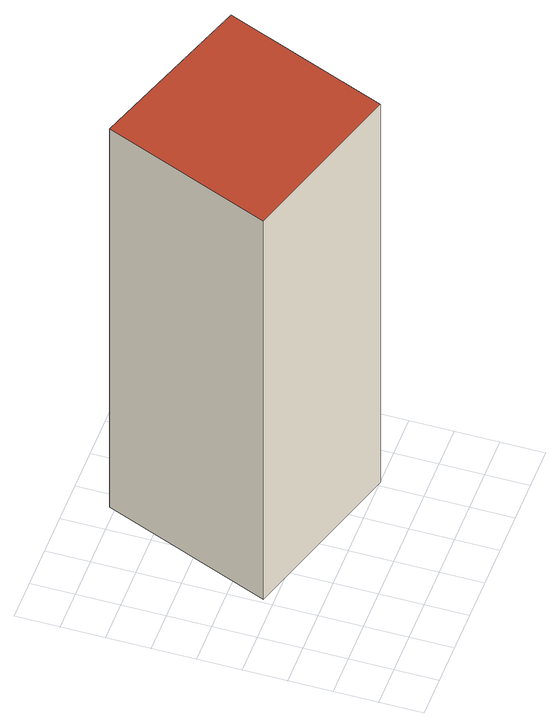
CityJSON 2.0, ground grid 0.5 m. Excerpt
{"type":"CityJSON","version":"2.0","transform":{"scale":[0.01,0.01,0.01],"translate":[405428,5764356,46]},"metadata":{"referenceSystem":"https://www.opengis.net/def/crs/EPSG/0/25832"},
"CityObjects":{
"building1":{"type":"Building","attributes":{"Gemeindeschluessel":"05515000","Geometrietyp2DReferenz":"3000","function":"31001_2700","roofType":"1000","measuredHeight":5.62},"geometry":[{"type":"Solid","lod":"2","boundaries":[[[[0,1,2,3]],[[4,5,1,0]],[[6,7,5,4]],[[3,2,7,6]],[[4,0,3,6]],[[1,5,7,2]]]],"semantics":{"surfaces":[{"type":"WallSurface"},{"type":"RoofSurface"},{"type":"GroundSurface"}],"values":[[0,0,0,0,1,2]]}}]}
},
"vertices":[
[55,162,617],[55,162,55],[256,100,55],[256,100,617],[133,357,617],[133,357,55],[331,289,617],[331,289,55]
]}
